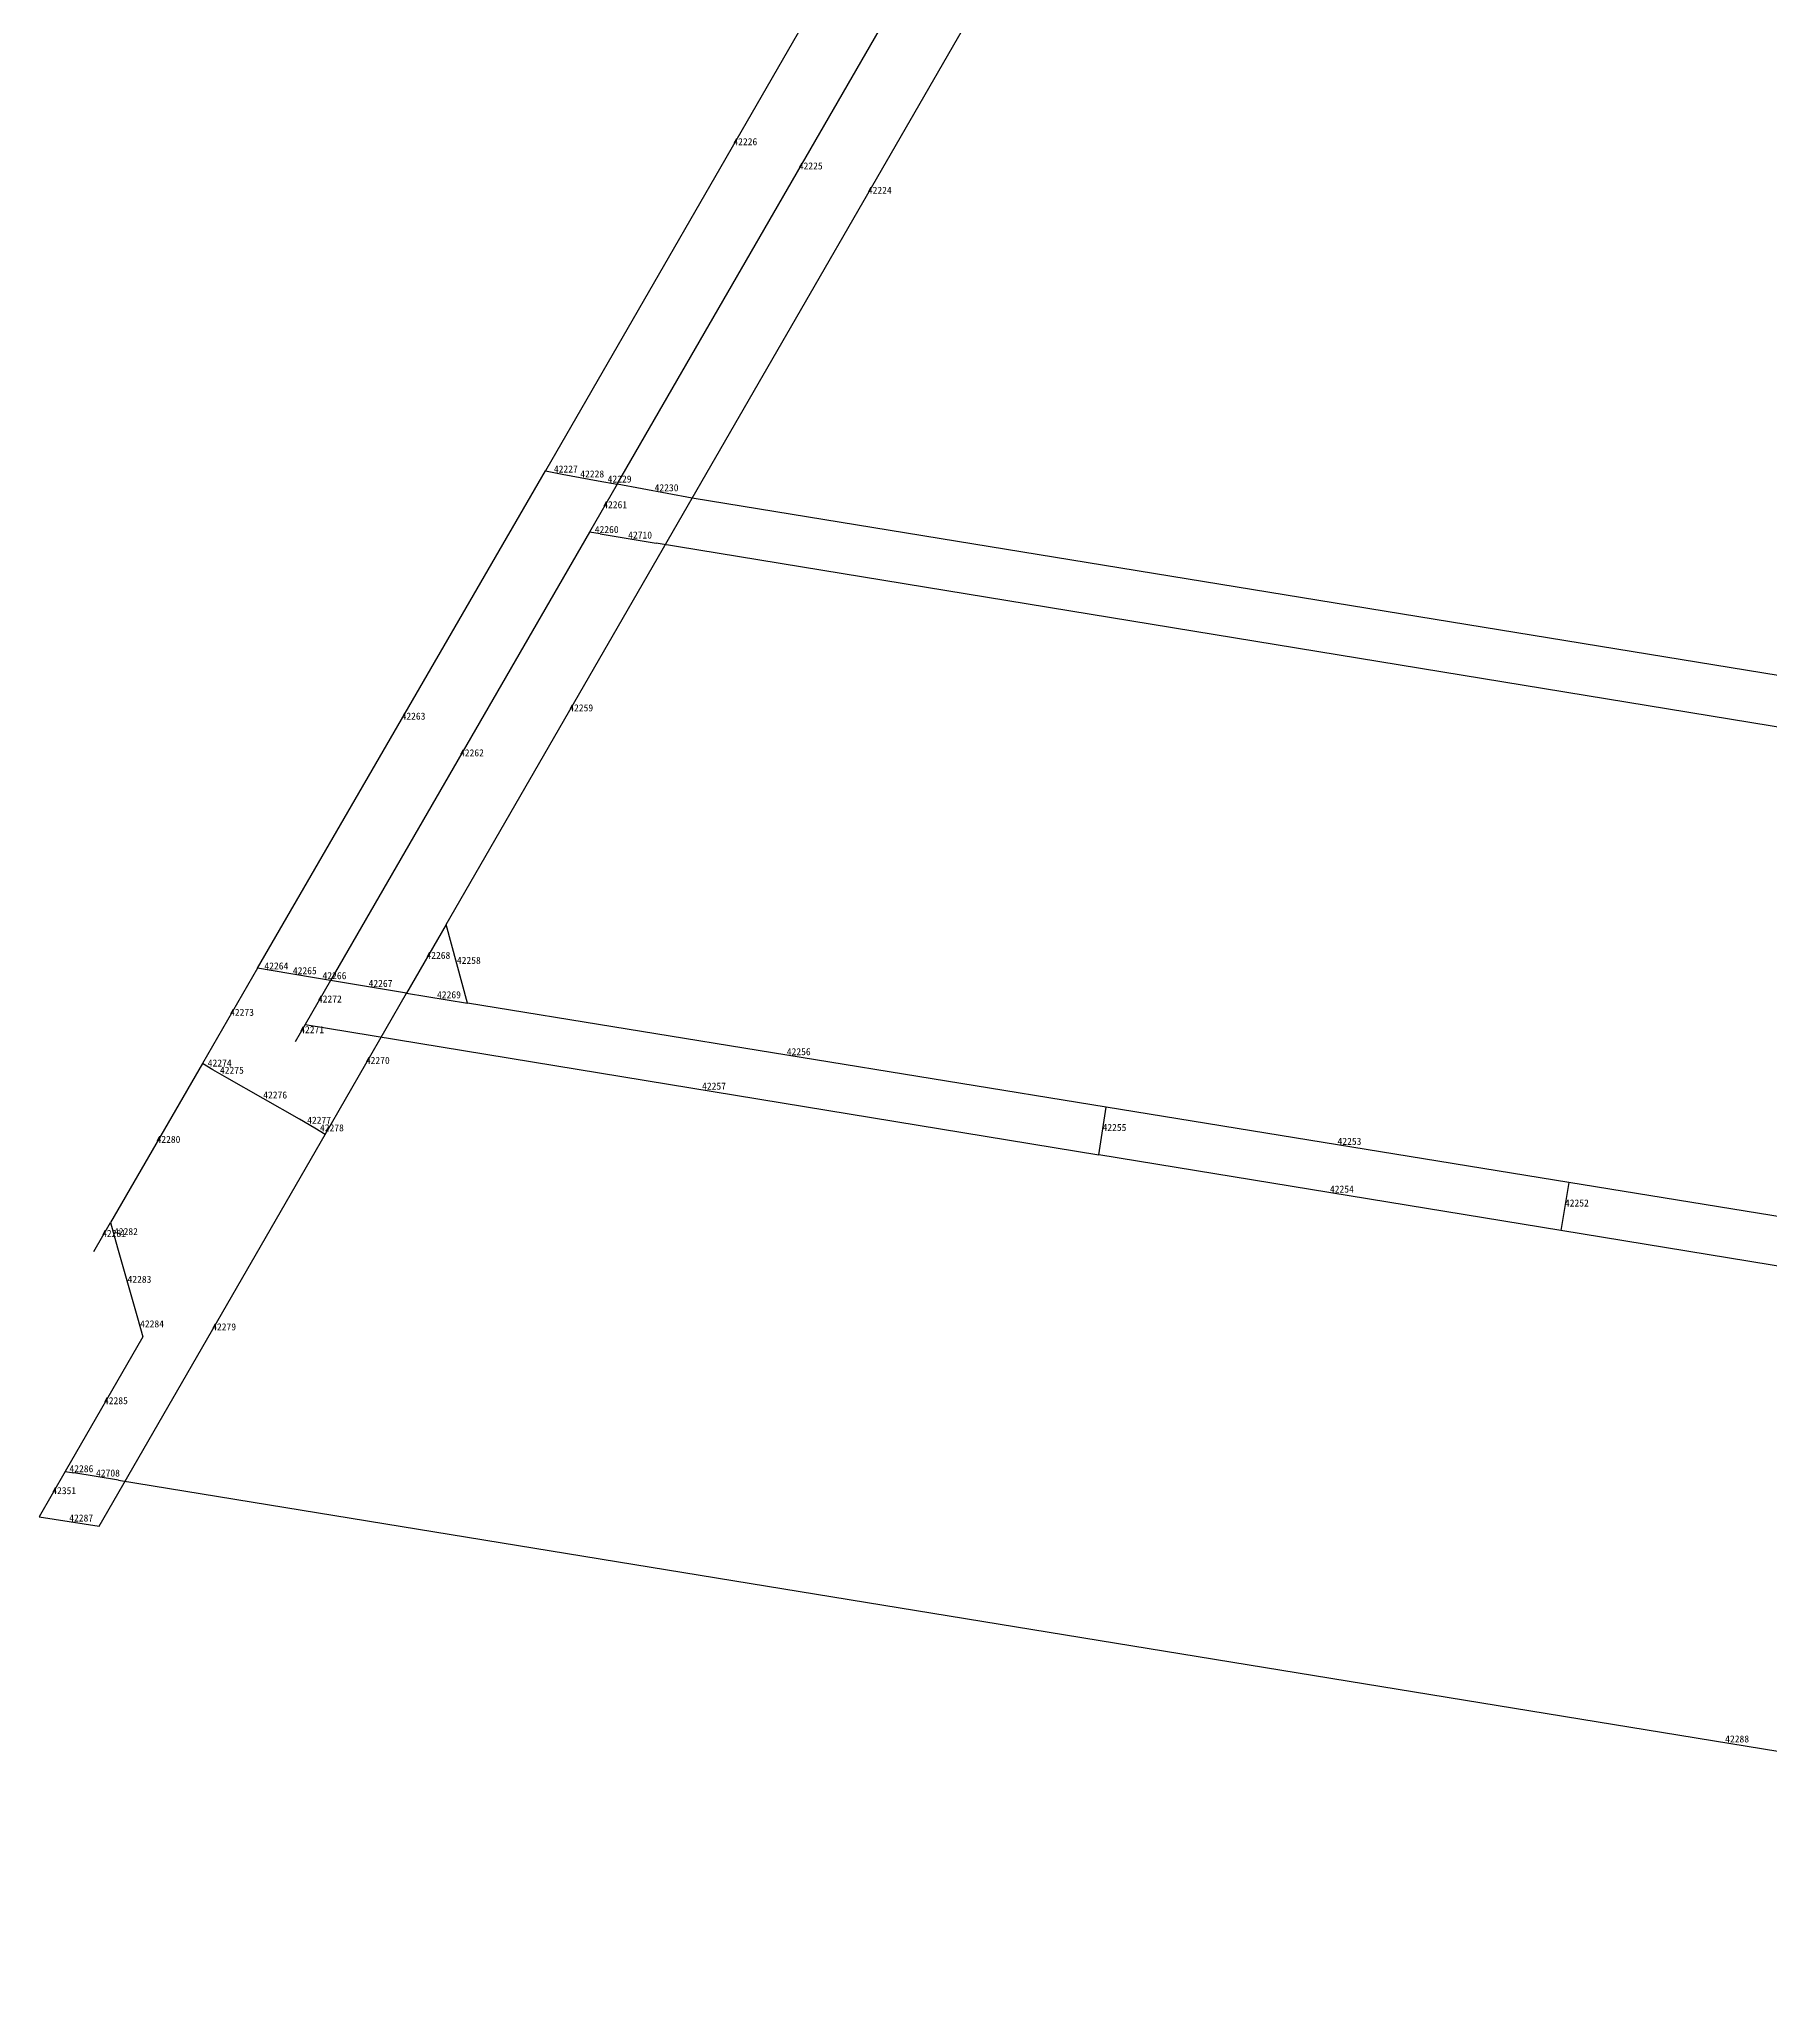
# Model space of a CAD drawing. Header units: millimetres. Extents: x -1665 to 702, y -2590 to 196.
# Drawn here: x -1665 to -926, y -2037 to -1197 of the extents above; entities that cross this region are included whole.
import ezdxf

# ---------------------------------------------------------------- set-up
doc = ezdxf.new("R2010")
doc.units = ezdxf.units.MM
doc.layers.add('HD', color=153, linetype='Continuous', true_color=0x5890e1)
doc.styles.get("Standard").update_dxf_attribs({"font": ''})
doc.styles.get('Standard').set_extended_font_data('SimSun')

msp = doc.modelspace()

# ---------------------------------------------------------------- linework, layer by layer
at = {"layer": 'HD'}
for p, q in [((-1288.55, -1103.39, -106), (-1448.97, -1381.62, -106)), ((-1418.43, -1387.29, -100), (-1263.24, -1118.41, -100)), ((-1386.35, -1393.25, -100), (-1236.35, -1133.27, -100)), ((-1571.94, -1593.97, -106), (-1448.97, -1381.62, -106)), ((-1448.97, -1381.62, -106), (-1441.82, -1382.95, -106)), ((-1441.82, -1382.95, -106), (-1426.47, -1385.8, -100)), ((-1418.43, -1387.29, -100), (-1430.24, -1407.75, -100)), ((-1426.47, -1385.8, -100), (-1418.43, -1387.29, -100)), ((-1386.35, -1393.25, -100), (-1418.43, -1387.29, -100)), ((-1491.36, -1575.27, -100), (-1386.35, -1393.25, -100)), ((701.8, -1734.31, -100), (-1386.35, -1393.25, -100)), ((-1430.24, -1407.75, -100), (-1540.76, -1599.19, -100)), ((-1425.68, -1408.49, -100), (-1430.24, -1407.75, -100)), ((-1425.68, -1408.49, -100), (-1401.7, -1412.43, -94)), ((-0.8, -1642.25, -94), (-1401.7, -1412.43, -94)), ((-1491.36, -1575.27, -100), (-1508.32, -1604.66, -100)), ((-1482.3, -1608.9, -100), (-1491.36, -1575.27, -100)), ((-1571.94, -1593.97, -106), (-1595.44, -1634.56, -106)), ((-1566.1, -1594.95, -106), (-1571.94, -1593.97, -106)), ((-1547.63, -1598.04, -100), (-1566.1, -1594.95, -106)), ((-1540.76, -1599.19, -100), (-1551.6, -1617.97, -100)), ((-1540.76, -1599.19, -100), (-1547.63, -1598.04, -100)), ((-1508.32, -1604.66, -100), (-1540.76, -1599.19, -100)), ((-1543.1, -1664.93, -100), (-1508.32, -1604.66, -100)), ((-1508.32, -1604.66, -100), (-1482.3, -1608.9, -100)), ((-1209.61, -1653.28, -100), (-1482.3, -1608.9, -100)), ((-1551.6, -1617.97, -100), (-1555.89, -1625.39, -100)), ((-1551.6, -1617.97, -100), (-1212.64, -1673.58, -100)), ((-1595.44, -1634.56, -106), (-1634.76, -1702.47, -106)), ((-1591.01, -1637.28, -106), (-1595.44, -1634.56, -106)), ((-1585.01, -1640.71, -103), (-1591.01, -1637.28, -106)), ((-1554.05, -1658.42, -103), (-1585.01, -1640.71, -103)), ((-1212.64, -1673.58, -100), (-1209.61, -1653.28, -100)), ((-1011.94, -1685.45, -100), (-1209.61, -1653.28, -100)), ((-1547.48, -1662.25, -100), (-1554.05, -1658.42, -103)), ((-1639.57, -1832.22, -100), (-1543.1, -1664.93, -100)), ((-1543.1, -1664.93, -100), (-1547.48, -1662.25, -100)), ((-1015.39, -1705.94, -100), (-1212.64, -1673.58, -100)), ((-1011.94, -1685.45, -100), (-1015.39, -1705.94, -100)), ((-814.76, -1717.54, -100), (-1011.94, -1685.45, -100)), ((-1641.92, -1714.89, -106), (-1634.76, -1702.47, -106)), ((-1634.76, -1702.47, -106), (-1631.71, -1713.3, -106)), ((-817.62, -1738.39, -100), (-1015.39, -1705.94, -100)), ((-1631.71, -1713.3, -106), (-1623.25, -1743.25, -100)), ((-1623.25, -1743.25, -100), (-1620.97, -1751.35, -100)), ((-1620.97, -1751.35, -100), (-1654.09, -1808.85, -100)), ((-1654.09, -1808.85, -100), (-1665.14, -1828.17, -100)), ((-1654.09, -1808.85, -100), (-1650.45, -1809.45, -100)), ((-1631.38, -1812.56, -94), (-1650.45, -1809.45, -100)), ((-1631.38, -1812.56, -94), (-259.07, -2036.52, -94)), ((-1665.14, -1828.17, -100), (-1639.57, -1832.22, -100))]:
    msp.add_line(p, q, dxfattribs=at)

# ---------------------------------------------------------------- texts
at = {"layer": 'HD', "color": 0}
for s, p in [('42226', (-1368.76, -1242.51, -106)), ('42225', (-1340.84, -1252.85, -100)), ('42224', (-1311.35, -1263.26, -100)), ('42227', (-1445.4, -1382.28, -106)), ('42228', (-1434.14, -1384.37, -103)), ('42229', (-1422.45, -1386.55, -100)), ('42230', (-1402.39, -1390.27, -100)), ('42261', (-1424.34, -1397.52, -100)), ('42260', (-1427.96, -1408.12, -100)), ('42710', (-1413.69, -1410.46, -97)), ('42263', (-1510.46, -1487.8, -106)), ('42259', (-1438.85, -1484.26, -100)), ('42262', (-1485.5, -1503.47, -100)), ('42264', (-1569.02, -1594.46, -106)), ('42265', (-1556.87, -1596.5, -103)), ('42268', (-1499.84, -1589.96, -100)), ('42258', (-1486.83, -1592.08, -100)), ('42266', (-1544.2, -1598.61, -100)), ('42267', (-1524.54, -1601.93, -100)), ('42273', (-1583.69, -1614.27, -106)), ('42272', (-1546.18, -1608.58, -100)), ('42269', (-1495.31, -1606.78, -100)), ('42271', (-1553.75, -1621.68, -100)), ('42274', (-1593.22, -1635.92, -106)), ('42275', (-1588.01, -1639, -104.5)), ('42270', (-1525.71, -1634.8, -100)), ('42256', (-1345.96, -1631.09, -100)), ('42257', (-1382.12, -1645.78, -100)), ('42276', (-1569.53, -1649.57, -103)), ('42277', (-1550.76, -1660.33, -101.5)), ('42278', (-1545.29, -1663.59, -100)), ('42255', (-1211.13, -1663.43, -100)), ('42280', (-1615.1, -1668.52, -106)), ('42253', (-1110.78, -1669.36, -100)), ('42254', (-1114.01, -1689.76, -100)), ('42252', (-1013.67, -1695.7, -100)), ('42281', (-1638.34, -1708.68, -106)), ('42282', (-1633.24, -1707.89, -106)), ('42283', (-1627.48, -1728.28, -103)), ('42284', (-1622.11, -1747.3, -100)), ('42279', (-1591.33, -1748.58, -100)), ('42285', (-1637.53, -1780.1, -100)), ('42286', (-1652.27, -1809.15, -100)), ('42708', (-1640.92, -1811, -97)), ('42351', (-1659.61, -1818.51, -100)), ('42287', (-1652.36, -1830.2, -100)), ('42288', (-945.23, -1924.54, -94))]:
    msp.add_text(s, height=3, dxfattribs=at).set_placement(p)

doc.saveas('drawing.dxf')
